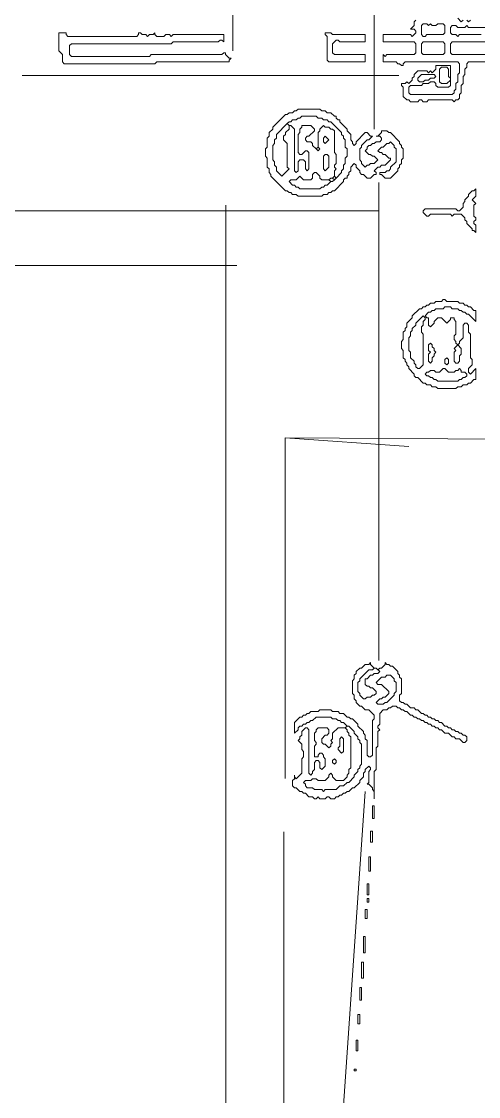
# Model space of a CAD drawing. Header units: millimetres. Extents: x 4 to 412, y 4 to 290.
# Drawn here: x 256.7 to 278.8, y 145.5 to 197.3 of the extents above; entities that cross this region are included whole.
import ezdxf

# ---------------------------------------------------------------- set-up
doc = ezdxf.new("R2010")
doc.units = ezdxf.units.MM
doc.layers.add('TRACE_STRAIGHT', color=5, linetype='CONTINUOUS', lineweight=0)
doc.layers.add('TRACE_TEXT_SYMBOL', color=6, linetype='CONTINUOUS', lineweight=0)

msp = doc.modelspace()

# ---------------------------------------------------------------- linework, layer by layer
at = {"layer": 'TRACE_STRAIGHT', "color": 5}
for p, q in [((273.757, 201.596), (273.757, 192.138)), ((266.927, 201.071), (266.927, 195.904)), ((256.756, 194.723), (274.94, 194.723)), ((273.976, 189.555), (273.976, 166.486)), ((266.581, 188.46), (266.581, 143.563)), ((244.706, 188.196), (273.976, 188.196)), ((246.084, 185.553), (267.119, 185.553)), ((269.458, 177.232), (269.458, 160.795)), ((269.458, 177.232), (284.967, 177.144)), ((269.458, 177.232), (275.421, 176.813)), ((271.743, 137.492), (273.319, 160.173)), ((269.392, 158.229), (269.392, 143.563))]:
    msp.add_line(p, q, dxfattribs=at)
at = {"layer": 'TRACE_TEXT_SYMBOL', "color": 6}
for points in [[(275.772, 197.393), (275.684, 197.305), (275.684, 197.13), (275.509, 196.955), (275.684, 196.955), (275.772, 196.867), (275.772, 196.779), (275.596, 196.604), (275.509, 196.692), (274.195, 196.692), (274.195, 196.342), (275.684, 196.342), (275.772, 196.254), (275.772, 195.816), (275.684, 195.729), (274.37, 195.729), (274.283, 195.641), (274.195, 195.729), (274.195, 195.378), (274.808, 195.378), (274.896, 195.291), (274.983, 195.291), (275.071, 195.203), (275.159, 195.203), (275.159, 195.291), (275.246, 195.378), (277.786, 195.378), (277.873, 195.291), (277.873, 194.853), (277.786, 194.765), (277.786, 194.415), (277.698, 194.327), (277.698, 194.065)], [(278.048, 197.393), (277.961, 197.305), (277.786, 197.48)], [(278.399, 197.393), (278.311, 197.305), (278.224, 197.393)], [(278.924, 196.692), (277.873, 196.692), (277.786, 196.604), (277.698, 196.692), (277.523, 196.692), (277.435, 196.779), (277.435, 197.042), (277.523, 197.13), (277.698, 197.13), (277.786, 197.042), (278.136, 197.042), (278.224, 197.13), (278.311, 197.042), (280.938, 197.042)], [(280.238, 195.729), (277.523, 195.729), (277.435, 195.816), (277.435, 196.254), (277.523, 196.342), (279.8, 196.342)], [(277.698, 194.065), (277.611, 193.977), (277.611, 193.89), (277.523, 193.802), (275.509, 193.802), (275.421, 193.89), (275.421, 194.152), (275.509, 194.24), (276.034, 194.24), (276.122, 194.327), (276.385, 194.327), (276.472, 194.415), (276.647, 194.415), (276.735, 194.327), (276.735, 194.24), (276.822, 194.152), (277.348, 194.152), (277.435, 194.24), (277.435, 195.203), (276.735, 195.203), (276.735, 195.028), (276.56, 194.853), (276.472, 194.94), (276.385, 194.853), (276.297, 194.94), (275.859, 194.94), (275.684, 194.765), (275.684, 194.678), (275.596, 194.59), (275.596, 194.503), (275.421, 194.327), (275.334, 194.415), (275.246, 194.327), (275.071, 194.327), (275.071, 194.24), (275.159, 194.152), (275.159, 193.714), (275.334, 193.539), (275.421, 193.539), (275.509, 193.452), (275.859, 193.452), (275.947, 193.539), (276.034, 193.539), (276.122, 193.452), (276.297, 193.452), (276.385, 193.539), (277.523, 193.539), (277.611, 193.452), (277.698, 193.539), (277.786, 193.539), (277.873, 193.627), (277.873, 193.802), (277.961, 193.89), (277.961, 194.24), (278.048, 194.327), (278.048, 194.678), (278.136, 194.765), (278.136, 195.028), (278.224, 195.116), (278.224, 195.291), (278.311, 195.378), (281.201, 195.378)], [(270.079, 193.101), (269.992, 193.014), (269.904, 193.014), (269.816, 192.926), (269.641, 192.926), (269.554, 192.839), (269.466, 192.839), (268.853, 192.226), (268.853, 192.138), (268.678, 191.963), (268.678, 191.788), (268.59, 191.7), (268.59, 191.262), (268.503, 191.175), (268.503, 190.824), (268.59, 190.737), (268.59, 190.299), (268.678, 190.211), (268.678, 190.036), (268.766, 189.949), (268.766, 189.861), (269.466, 189.161), (269.554, 189.161), (269.641, 189.073), (269.729, 189.073), (269.816, 188.985), (269.992, 188.985), (270.079, 188.898), (271.218, 188.898), (271.305, 188.985), (271.48, 188.985), (271.568, 189.073), (271.656, 189.073), (271.743, 189.161), (271.831, 189.161), (272.269, 189.598), (272.269, 189.686), (272.356, 189.774), (272.444, 189.774), (272.444, 189.861), (272.531, 189.949), (272.531, 190.036), (272.619, 190.124), (272.619, 190.299), (272.794, 190.474), (272.882, 190.387), (272.882, 190.299), (273.057, 190.124), (273.057, 190.036), (273.144, 189.949), (273.232, 189.949), (273.407, 189.774), (273.582, 189.774), (273.757, 189.949), (273.845, 189.949), (273.845, 190.036), (273.757, 190.124), (273.932, 190.299), (274.02, 190.299), (274.108, 190.387), (274.283, 190.387), (274.545, 190.649), (274.545, 190.737), (274.458, 190.737)], [(273.495, 190.387), (273.407, 190.387), (273.319, 190.299), (273.144, 190.474), (273.144, 190.562), (273.057, 190.649), (273.057, 191.175), (273.144, 191.262), (273.144, 191.35), (273.407, 191.613), (273.495, 191.613), (273.67, 191.788), (273.582, 191.788), (273.407, 191.963), (273.319, 191.963), (272.882, 191.525), (272.882, 191.437), (272.794, 191.35), (272.706, 191.437), (272.706, 191.525), (272.619, 191.613), (272.619, 191.875), (272.444, 192.05), (272.444, 192.138), (272.093, 192.488), (272.093, 192.576), (272.006, 192.576), (271.918, 192.664), (271.918, 192.751), (271.831, 192.751), (271.656, 192.926), (271.48, 192.926), (271.393, 193.014), (271.218, 193.014), (271.13, 193.101), (270.079, 193.101)], [(270.517, 191.087), (270.605, 191), (270.605, 190.211), (270.517, 190.124), (270.429, 190.211), (270.429, 190.562), (270.342, 190.649), (270.167, 190.649), (270.079, 190.562), (270.079, 190.124), (269.992, 190.036), (269.904, 190.124), (269.904, 192.138), (269.729, 192.313), (269.641, 192.313), (269.554, 192.401), (269.641, 192.488), (269.729, 192.488), (269.816, 192.576), (269.992, 192.576), (270.079, 192.664), (270.167, 192.664)], [(270.167, 192.664), (270.254, 192.751), (270.955, 192.751), (271.043, 192.664), (271.218, 192.664), (271.305, 192.576), (271.48, 192.576), (271.568, 192.488), (271.656, 192.488), (272.181, 191.963), (272.181, 191.875), (272.269, 191.788), (272.269, 191.7), (272.356, 191.613), (272.356, 191.262), (272.444, 191.175), (272.444, 190.824), (272.356, 190.737), (272.356, 190.474), (272.269, 190.387), (272.269, 190.211), (272.181, 190.124), (272.181, 190.036), (271.918, 189.774), (271.831, 189.861), (271.831, 190.124), (271.918, 190.211), (271.831, 190.299), (271.831, 190.387), (271.918, 190.474), (271.918, 190.912), (271.831, 191), (271.831, 192.05), (271.743, 192.138), (271.656, 192.138), (271.568, 192.226), (271.393, 192.226), (271.305, 192.313), (271.13, 192.138), (271.13, 192.05), (271.043, 191.963), (271.043, 191.262), (270.955, 191.175), (270.78, 191.35), (270.78, 191.437), (270.692, 191.525), (270.517, 191.525), (270.429, 191.613), (270.429, 191.7), (270.517, 191.788), (270.605, 191.788), (270.867, 192.05), (270.867, 192.138), (270.692, 192.313), (270.254, 192.313), (270.254, 192.226), (270.167, 192.138), (270.167, 191.963), (270.079, 191.875), (270.079, 191), (270.167, 190.912), (270.254, 190.912), (270.429, 191.087), (270.517, 191.087)], [(274.458, 190.737), (274.283, 190.912), (274.195, 190.912), (274.108, 191), (274.02, 191), (273.932, 191.087), (274.108, 191.262), (274.195, 191.262), (274.37, 191.437), (274.458, 191.437), (274.545, 191.525), (274.721, 191.35), (274.721, 191.262), (274.808, 191.175), (274.808, 190.562), (274.545, 190.299), (274.545, 190.211), (274.458, 190.124), (274.37, 190.124), (274.283, 190.036), (274.02, 190.036), (274.02, 189.949), (274.108, 189.949), (274.283, 189.774), (274.545, 189.774), (274.896, 190.124), (274.896, 190.211), (274.983, 190.299), (274.983, 190.387), (275.071, 190.474), (275.071, 190.649), (275.159, 190.737), (275.159, 191.175), (275.071, 191.262), (275.071, 191.35), (274.983, 191.437), (274.983, 191.525), (274.545, 191.963), (274.458, 191.963), (274.37, 192.05), (274.108, 192.05), (274.108, 191.963), (273.932, 191.788), (273.845, 191.788), (274.02, 191.788), (274.108, 191.7), (274.108, 191.613), (274.02, 191.525), (273.845, 191.525), (273.757, 191.437), (273.67, 191.437), (273.582, 191.35), (273.495, 191.35), (273.407, 191.262), (273.407, 191.175), (273.319, 191.087), (273.495, 190.912), (273.582, 190.912), (273.67, 190.824), (273.757, 190.824), (273.932, 190.649), (273.757, 190.474), (273.582, 190.474), (273.495, 190.387)], [(277.085, 183.906), (276.998, 183.818), (276.735, 183.818), (276.647, 183.731), (276.472, 183.731), (276.385, 183.643), (276.297, 183.643), (276.209, 183.556), (276.122, 183.556), (276.034, 183.468), (275.947, 183.468), (275.596, 183.118), (275.596, 183.03), (275.334, 182.768), (275.334, 182.592), (275.246, 182.505), (275.246, 182.417), (275.159, 182.33), (275.159, 181.979), (275.071, 181.892), (275.071, 181.542), (275.159, 181.454), (275.159, 181.104), (275.246, 181.016), (275.246, 180.929), (275.334, 180.841), (275.334, 180.753), (275.421, 180.666), (275.421, 180.578), (275.684, 180.316), (275.684, 180.228), (275.772, 180.14), (275.859, 180.14), (276.122, 179.878), (276.209, 179.878), (276.297, 179.79), (276.472, 179.79), (276.56, 179.703), (276.735, 179.703), (276.822, 179.615), (277.698, 179.615), (277.786, 179.703), (277.961, 179.703), (278.048, 179.79), (278.224, 179.79), (278.311, 179.878), (278.399, 179.878), (278.574, 180.053), (278.661, 180.053), (278.661, 180.578), (278.399, 180.316), (278.311, 180.403), (278.311, 180.578), (278.486, 180.753), (278.486, 181.016), (278.399, 181.104), (278.399, 182.242), (278.311, 182.33), (278.311, 182.68), (278.224, 182.768), (278.136, 182.768), (278.048, 182.68), (278.048, 182.067), (277.873, 181.892)], [(277.873, 181.892), (277.873, 181.804), (277.786, 181.717), (277.698, 181.804), (277.698, 181.892), (277.611, 181.979), (277.611, 182.155), (277.698, 182.242), (277.698, 182.855), (277.611, 182.943), (277.611, 183.03), (277.435, 183.03), (277.435, 182.943), (277.26, 182.768), (276.998, 183.03), (276.822, 183.03), (276.647, 182.855), (276.647, 182.768), (276.472, 182.592), (276.385, 182.68), (276.385, 183.03), (276.297, 183.03), (276.209, 183.118), (276.385, 183.293), (276.472, 183.293), (276.56, 183.381), (276.647, 183.381), (276.735, 183.468), (277.085, 183.468), (277.173, 183.556), (277.435, 183.556), (277.523, 183.468), (277.786, 183.468), (277.873, 183.381), (277.961, 183.381), (278.048, 183.293), (278.136, 183.293), (278.224, 183.205), (278.311, 183.205), (278.661, 182.855), (278.661, 183.381), (278.574, 183.381), (278.399, 183.556), (278.311, 183.556), (278.224, 183.643), (278.136, 183.643), (278.048, 183.731), (277.873, 183.731), (277.786, 183.818), (277.26, 183.818), (277.173, 183.906), (277.085, 183.906)], [(273.582, 166.391), (273.495, 166.304), (273.319, 166.304), (273.144, 166.128), (273.057, 166.128), (272.882, 165.953), (272.882, 165.866), (272.794, 165.778), (272.794, 165.603), (272.706, 165.515), (272.706, 164.902), (272.794, 164.815), (272.794, 164.64), (272.882, 164.552), (272.882, 164.465), (273.057, 164.289), (273.144, 164.289), (273.319, 164.114), (273.495, 164.114), (273.757, 163.852), (273.757, 163.676), (273.67, 163.589), (273.67, 161.925), (273.582, 161.837), (273.495, 161.837), (273.407, 161.925), (273.407, 162.626), (273.319, 162.713), (273.319, 162.888), (273.232, 162.976), (273.232, 163.063), (272.969, 163.326), (272.969, 163.414), (272.706, 163.676), (272.619, 163.676), (272.531, 163.764), (272.444, 163.764), (272.269, 163.939), (272.093, 163.939), (272.006, 164.027), (271.743, 164.027), (271.656, 164.114), (271.13, 164.114), (271.043, 164.027), (270.692, 164.027), (270.605, 163.939), (270.517, 163.939), (270.429, 163.852), (270.342, 163.852), (270.254, 163.764), (270.167, 163.764), (269.904, 163.501), (269.904, 162.976), (270.079, 163.151), (270.079, 163.239), (270.167, 163.326), (270.254, 163.326), (270.342, 163.414), (270.429, 163.414), (270.517, 163.501), (270.605, 163.501), (270.692, 163.589), (270.78, 163.589), (270.955, 163.764)], [(276.297, 163.852), (276.209, 163.852), (276.122, 163.939), (276.034, 163.939), (275.859, 164.114), (275.772, 164.114), (275.684, 164.202), (275.509, 164.202), (275.334, 164.377), (275.246, 164.377), (275.159, 164.465), (275.071, 164.465), (274.983, 164.552), (274.983, 164.815), (275.071, 164.902), (275.071, 165.603), (274.983, 165.691), (274.983, 165.778), (274.896, 165.866), (274.896, 165.953), (274.633, 166.216), (274.545, 166.216), (274.458, 166.304), (274.37, 166.304), (274.283, 166.391), (274.283, 166.304), (274.108, 166.128), (274.02, 166.128), (273.932, 166.041), (273.845, 166.128), (273.757, 166.128), (273.582, 166.304), (273.582, 166.391)], [(273.932, 163.326), (274.02, 163.414), (274.02, 163.939), (274.195, 164.114), (274.37, 164.114), (274.458, 164.202), (274.545, 164.202), (274.633, 164.289), (274.808, 164.289), (274.896, 164.202), (274.983, 164.202), (275.071, 164.114), (275.159, 164.114), (275.246, 164.027), (275.334, 164.027), (275.509, 163.852), (275.596, 163.852), (275.684, 163.764), (275.772, 163.764), (275.859, 163.676), (275.947, 163.676), (276.034, 163.589), (276.122, 163.589), (276.209, 163.501), (276.297, 163.501), (276.385, 163.414), (276.472, 163.414), (276.56, 163.326), (276.647, 163.326), (276.735, 163.239), (276.822, 163.239), (276.91, 163.151), (276.998, 163.151), (277.173, 162.976), (277.348, 162.976), (277.523, 162.801), (277.611, 162.801), (277.698, 162.713), (277.873, 162.713), (278.048, 162.538), (278.136, 162.538), (278.224, 162.626), (278.224, 162.801), (278.136, 162.888), (278.048, 162.888), (277.961, 162.976), (277.873, 162.976), (277.786, 163.063), (277.698, 163.063), (277.611, 163.151), (277.523, 163.151), (277.435, 163.239), (277.348, 163.239), (277.26, 163.326), (277.173, 163.326), (276.998, 163.501), (276.91, 163.501), (276.822, 163.589), (276.735, 163.589), (276.647, 163.676), (276.56, 163.676), (276.472, 163.764), (276.385, 163.764), (276.297, 163.852)], [(270.955, 163.764), (271.656, 163.764), (271.743, 163.676), (271.918, 163.676), (272.006, 163.589), (272.093, 163.589), (272.181, 163.501), (272.269, 163.501), (272.444, 163.326), (272.356, 163.239), (272.006, 163.239), (271.743, 162.976), (271.743, 162.713), (271.656, 162.626), (271.743, 162.538), (271.656, 162.45), (271.656, 162.363), (271.568, 162.275), (271.393, 162.45), (271.305, 162.45), (271.218, 162.538), (271.218, 162.713), (271.393, 162.888), (271.48, 162.888), (271.568, 162.976), (271.568, 163.151), (271.48, 163.239), (271.043, 163.239), (270.955, 163.151), (270.955, 163.063), (270.867, 162.976), (270.867, 162.626), (270.955, 162.538), (270.955, 162.45), (270.867, 162.363), (270.867, 161.837), (271.043, 161.837), (271.043, 161.925), (271.13, 162.012), (271.218, 162.012), (271.305, 161.925), (271.305, 161.837), (271.393, 161.75), (271.393, 161.399), (271.218, 161.224), (271.13, 161.312), (271.13, 161.575), (271.043, 161.662), (270.955, 161.662), (270.867, 161.575), (270.867, 161.224), (270.78, 161.137), (270.78, 161.049), (270.692, 160.962), (270.605, 161.049), (270.605, 163.151), (270.517, 163.239), (270.429, 163.239), (270.254, 163.063), (270.254, 162.888), (270.167, 162.801), (270.167, 162.713), (270.079, 162.626), (270.254, 162.45)], [(270.254, 162.45), (270.254, 162.188), (270.342, 162.1), (270.342, 161.837), (270.254, 161.75), (270.254, 161.049), (269.992, 160.786), (269.904, 160.874), (269.904, 160.962), (269.904, 160.786), (269.816, 160.699), (269.816, 160.436), (269.904, 160.349), (269.992, 160.349), (270.167, 160.173), (270.254, 160.173), (270.342, 160.086), (270.429, 160.086), (270.605, 159.911), (270.78, 159.911), (270.867, 159.823), (270.955, 159.823), (271.043, 159.911), (271.13, 159.823), (271.393, 159.823), (271.48, 159.911), (271.568, 159.911), (271.656, 159.823), (271.831, 159.823), (271.918, 159.911), (272.006, 159.911), (272.093, 159.998), (272.181, 159.998), (272.269, 160.086), (272.356, 160.086), (272.444, 160.173), (272.531, 160.173), (272.706, 160.349), (272.794, 160.349), (273.057, 160.611), (273.057, 160.699), (273.232, 160.874), (273.232, 161.049), (273.319, 161.137), (273.319, 161.224), (273.495, 161.399), (273.582, 161.312), (273.582, 161.224), (273.495, 161.137), (273.495, 160.611), (273.407, 160.524), (273.495, 160.524), (273.67, 160.349), (273.67, 160.261), (273.757, 160.173), (273.757, 159.823), (273.757, 161.137), (273.845, 161.224), (273.845, 162.275), (273.932, 162.363), (273.932, 163.063), (274.02, 163.151), (273.932, 163.239), (273.932, 163.326)]]:
    msp.add_lwpolyline(points, dxfattribs=at)
for points in [[(276.034, 197.13), (276.122, 197.217), (276.297, 197.217), (276.385, 197.13), (276.472, 197.217), (276.56, 197.13), (276.735, 197.13), (276.822, 197.217), (277.085, 197.217), (277.173, 197.13), (277.173, 196.779), (277.085, 196.692), (276.297, 196.692), (276.209, 196.604), (276.122, 196.604), (276.034, 196.692)], [(258.519, 196.779), (258.519, 195.904), (258.695, 195.729), (258.695, 195.378), (258.782, 195.291), (263.161, 195.291), (263.248, 195.378), (266.751, 195.378), (266.751, 195.466), (266.839, 195.553), (266.751, 195.553), (266.576, 195.729), (266.576, 195.816), (266.489, 195.816), (266.401, 195.729), (262.986, 195.729), (262.898, 195.641), (259.132, 195.641), (259.045, 195.729), (259.045, 196.166), (259.132, 196.254), (263.949, 196.254), (264.037, 196.342), (266.226, 196.342), (266.314, 196.429), (266.401, 196.429), (266.489, 196.342), (266.489, 196.692), (264.037, 196.692), (263.949, 196.604), (263.861, 196.692), (263.686, 196.692), (263.599, 196.604), (263.248, 196.604), (263.161, 196.692), (263.161, 196.779), (263.073, 196.692), (262.898, 196.692), (262.811, 196.604), (262.723, 196.692), (262.548, 196.692), (262.46, 196.779), (262.373, 196.779), (262.373, 196.692), (262.285, 196.604), (258.957, 196.604), (258.87, 196.692), (258.87, 196.779)], [(271.393, 196.779), (271.393, 196.692), (271.48, 196.604), (271.48, 195.466), (271.568, 195.378), (273.319, 195.378), (273.319, 195.729), (271.831, 195.729), (271.743, 195.816), (271.743, 196.254), (271.918, 196.429), (272.006, 196.429), (272.093, 196.342), (273.319, 196.342), (273.319, 196.692), (271.743, 196.692), (271.656, 196.779)], [(276.034, 196.254), (276.122, 196.342), (277.085, 196.342), (277.173, 196.254), (277.173, 195.816), (277.085, 195.729), (276.122, 195.729), (276.034, 195.816)], [(276.91, 195.028), (276.998, 195.116), (277.26, 195.116), (277.348, 195.028), (277.348, 194.678), (277.435, 194.59), (277.435, 194.503), (277.26, 194.327), (276.998, 194.327), (276.91, 194.415)], [(276.034, 194.765), (276.647, 194.765), (276.735, 194.678), (276.647, 194.59), (276.472, 194.59), (276.385, 194.503), (276.209, 194.503), (276.122, 194.415), (275.947, 194.415), (275.859, 194.503), (275.859, 194.59)], [(269.554, 192.401), (269.641, 192.313), (269.641, 192.138), (269.466, 191.963), (269.466, 191.875), (269.379, 191.788), (269.379, 191.613), (269.554, 191.437), (269.554, 190.299), (269.641, 190.211), (269.291, 189.861), (269.028, 190.124), (269.028, 190.299), (268.941, 190.387), (268.941, 190.562), (268.853, 190.649), (268.853, 191.35), (268.941, 191.437), (268.941, 191.613), (269.028, 191.7), (269.028, 191.875)], [(271.305, 191.7), (271.393, 191.788), (271.568, 191.613), (271.393, 191.437), (271.305, 191.525)], [(270.955, 191.175), (271.043, 191.262), (271.13, 191.175), (271.043, 191.087)], [(271.305, 190.824), (271.393, 190.912), (271.48, 190.912), (271.568, 190.824), (271.568, 190.299), (271.393, 190.124), (271.305, 190.211)], [(270.78, 189.949), (270.867, 190.036), (270.955, 190.036), (271.13, 189.861), (271.13, 189.774), (271.218, 189.686), (271.568, 189.686), (271.656, 189.598), (271.48, 189.423), (271.393, 189.423), (271.305, 189.336), (271.218, 189.336), (271.13, 189.248), (270.167, 189.248), (270.079, 189.336), (269.992, 189.336), (269.904, 189.423), (269.816, 189.423), (269.641, 189.598), (269.729, 189.686), (269.992, 189.686), (270.167, 189.861), (270.342, 189.686), (270.692, 189.686), (270.78, 189.774)], [(271.568, 189.686), (271.656, 189.774), (271.743, 189.774), (271.831, 189.686), (271.743, 189.598), (271.656, 189.598)], [(271.743, 189.774), (271.831, 189.861), (271.918, 189.774), (271.831, 189.686)], [(278.661, 189.248), (278.574, 189.161), (278.486, 189.161), (278.311, 188.985), (278.311, 188.898), (278.136, 188.723), (278.136, 188.635), (278.048, 188.548), (278.048, 188.372), (277.873, 188.197), (277.786, 188.197), (277.698, 188.285), (276.209, 188.285), (276.122, 188.197), (276.122, 188.11), (276.297, 187.934), (276.385, 187.934), (276.472, 188.022), (277.435, 188.022), (277.523, 187.934), (277.611, 188.022), (277.961, 188.022), (278.136, 187.847), (278.136, 187.759), (278.224, 187.672), (278.224, 187.584), (278.486, 187.321), (278.486, 187.234), (278.574, 187.234), (278.661, 187.146), (278.661, 187.497), (278.574, 187.584), (278.574, 187.672), (278.661, 187.759), (278.661, 187.847), (278.574, 187.934), (278.574, 188.46), (278.661, 188.548), (278.486, 188.723), (278.661, 188.898)], [(276.122, 183.118), (276.209, 183.03), (276.209, 182.943), (276.122, 182.855), (276.122, 182.68), (276.034, 182.592), (276.034, 182.33), (276.122, 182.242), (276.122, 180.753), (275.947, 180.578), (275.859, 180.578), (275.772, 180.666), (275.772, 180.753), (275.684, 180.841), (275.684, 180.929), (275.509, 181.104), (275.509, 181.366), (275.421, 181.454), (275.421, 182.067), (275.509, 182.155), (275.509, 182.33), (275.596, 182.417), (275.596, 182.505), (275.772, 182.68), (275.772, 182.768)], [(276.385, 181.717), (276.472, 181.804), (276.56, 181.717), (276.56, 181.629), (276.647, 181.542), (276.647, 181.454), (276.735, 181.366), (276.647, 181.279), (276.647, 181.191), (276.56, 181.104), (276.56, 180.929), (276.472, 180.841), (276.385, 180.929), (276.385, 181.279), (276.472, 181.366), (276.385, 181.454)], [(277.786, 181.717), (277.961, 181.542), (277.961, 181.279), (277.873, 181.191), (277.873, 180.929), (277.786, 180.841), (277.698, 180.841), (277.611, 180.929), (277.611, 181.366), (277.698, 181.454), (277.611, 181.542)], [(277.173, 181.016), (277.26, 181.104), (277.348, 181.016), (277.348, 180.841), (277.26, 180.753), (277.173, 180.841)], [(277.085, 180.578), (277.173, 180.578), (277.348, 180.403), (277.611, 180.403), (277.698, 180.491), (277.786, 180.491), (277.873, 180.578), (277.961, 180.491), (277.961, 180.403), (278.136, 180.403), (278.224, 180.316), (278.224, 180.228), (278.136, 180.14), (278.048, 180.14), (277.961, 180.053), (277.873, 180.053), (277.786, 179.965), (276.822, 179.965), (276.735, 180.053), (276.647, 180.053), (276.56, 180.14), (276.472, 180.14), (276.385, 180.228), (276.297, 180.228), (276.209, 180.316), (276.297, 180.403), (276.385, 180.403), (276.472, 180.491), (276.647, 180.491), (276.735, 180.403), (276.91, 180.403)], [(273.67, 166.041), (273.757, 166.128), (273.845, 166.128), (274.02, 165.953), (273.932, 165.866), (273.757, 165.866), (273.67, 165.778), (273.582, 165.778), (273.407, 165.603), (273.319, 165.603), (273.319, 165.34), (273.407, 165.253), (273.495, 165.253), (273.582, 165.165), (273.67, 165.165), (273.845, 164.99), (273.845, 164.902), (273.757, 164.815), (273.67, 164.815), (273.582, 164.727), (273.407, 164.727), (273.319, 164.64), (273.232, 164.64), (273.057, 164.815), (273.057, 164.902), (272.969, 164.99), (272.969, 165.428), (273.057, 165.515), (273.057, 165.603), (273.495, 166.041)], [(274.283, 165.691), (274.37, 165.778), (274.545, 165.778), (274.721, 165.603), (274.721, 165.515), (274.808, 165.428), (274.808, 164.99), (274.721, 164.902), (274.721, 164.815), (274.37, 164.465), (274.283, 164.465), (274.195, 164.377), (273.932, 164.377), (273.845, 164.465), (274.02, 164.64), (274.108, 164.64), (274.195, 164.727), (274.283, 164.727), (274.458, 164.902), (274.458, 164.99), (274.108, 165.34), (273.932, 165.34), (273.845, 165.428), (274.108, 165.691)], [(272.356, 163.239), (272.444, 163.326), (272.531, 163.326), (272.794, 163.063), (272.794, 162.976), (272.969, 162.801), (272.969, 162.713), (273.057, 162.626), (273.057, 162.538), (273.144, 162.45), (273.144, 161.487), (273.057, 161.399), (273.057, 161.312), (272.969, 161.224), (272.969, 161.137), (272.794, 160.962), (272.794, 160.874), (272.531, 160.611), (272.444, 160.611), (272.269, 160.436), (272.093, 160.436), (271.918, 160.261), (271.393, 160.261), (271.305, 160.173), (271.218, 160.261), (270.867, 160.261), (270.78, 160.349), (270.517, 160.349), (270.429, 160.436), (270.429, 160.524), (270.342, 160.611), (270.429, 160.699), (270.692, 160.699), (270.78, 160.786), (270.955, 160.786), (271.043, 160.699), (271.393, 160.699), (271.568, 160.874), (271.568, 160.962), (271.656, 161.049), (271.743, 160.962), (271.743, 160.874), (271.918, 160.699), (272.269, 160.699), (272.444, 160.874), (272.444, 160.962), (272.531, 161.049), (272.531, 161.224), (272.619, 161.312), (272.619, 162.801), (272.531, 162.888), (272.531, 162.976), (272.444, 163.063), (272.444, 163.151)], [(272.093, 162.713), (272.181, 162.801), (272.269, 162.713), (272.269, 162.1), (272.181, 162.012), (272.006, 162.188), (272.006, 162.275), (272.093, 162.363)], [(271.743, 161.662), (271.831, 161.75), (271.918, 161.662), (271.918, 161.575), (271.831, 161.487), (271.743, 161.575)], [(273.67, 159.473), (273.757, 159.473), (273.757, 158.86), (273.67, 158.86)], [(273.582, 158.247), (273.67, 158.247), (273.67, 157.721), (273.582, 157.721)], [(273.495, 157.021), (273.582, 157.021), (273.582, 156.32), (273.495, 156.32)], [(273.407, 155.707), (273.495, 155.707), (273.495, 155.182), (273.407, 155.182)], [(273.407, 155.007), (273.495, 155.007), (273.495, 154.831), (273.407, 154.831)], [(273.319, 154.481), (273.407, 154.481), (273.407, 154.043), (273.319, 154.043)], [(273.232, 153.167), (273.319, 153.167), (273.319, 152.379), (273.232, 152.379)], [(273.144, 151.941), (273.232, 151.941), (273.232, 151.153), (273.144, 151.153)], [(273.057, 150.715), (273.144, 150.715), (273.144, 150.102), (273.057, 150.102)], [(272.969, 149.402), (273.057, 149.402), (273.057, 148.964), (272.969, 148.964)], [(272.882, 148.176), (272.969, 148.176), (272.969, 147.65), (272.882, 147.65)], [(272.794, 146.775), (272.882, 146.775), (272.882, 146.687), (272.794, 146.687)]]:
    msp.add_lwpolyline(points, close=True, dxfattribs=at)

doc.saveas('drawing.dxf')
